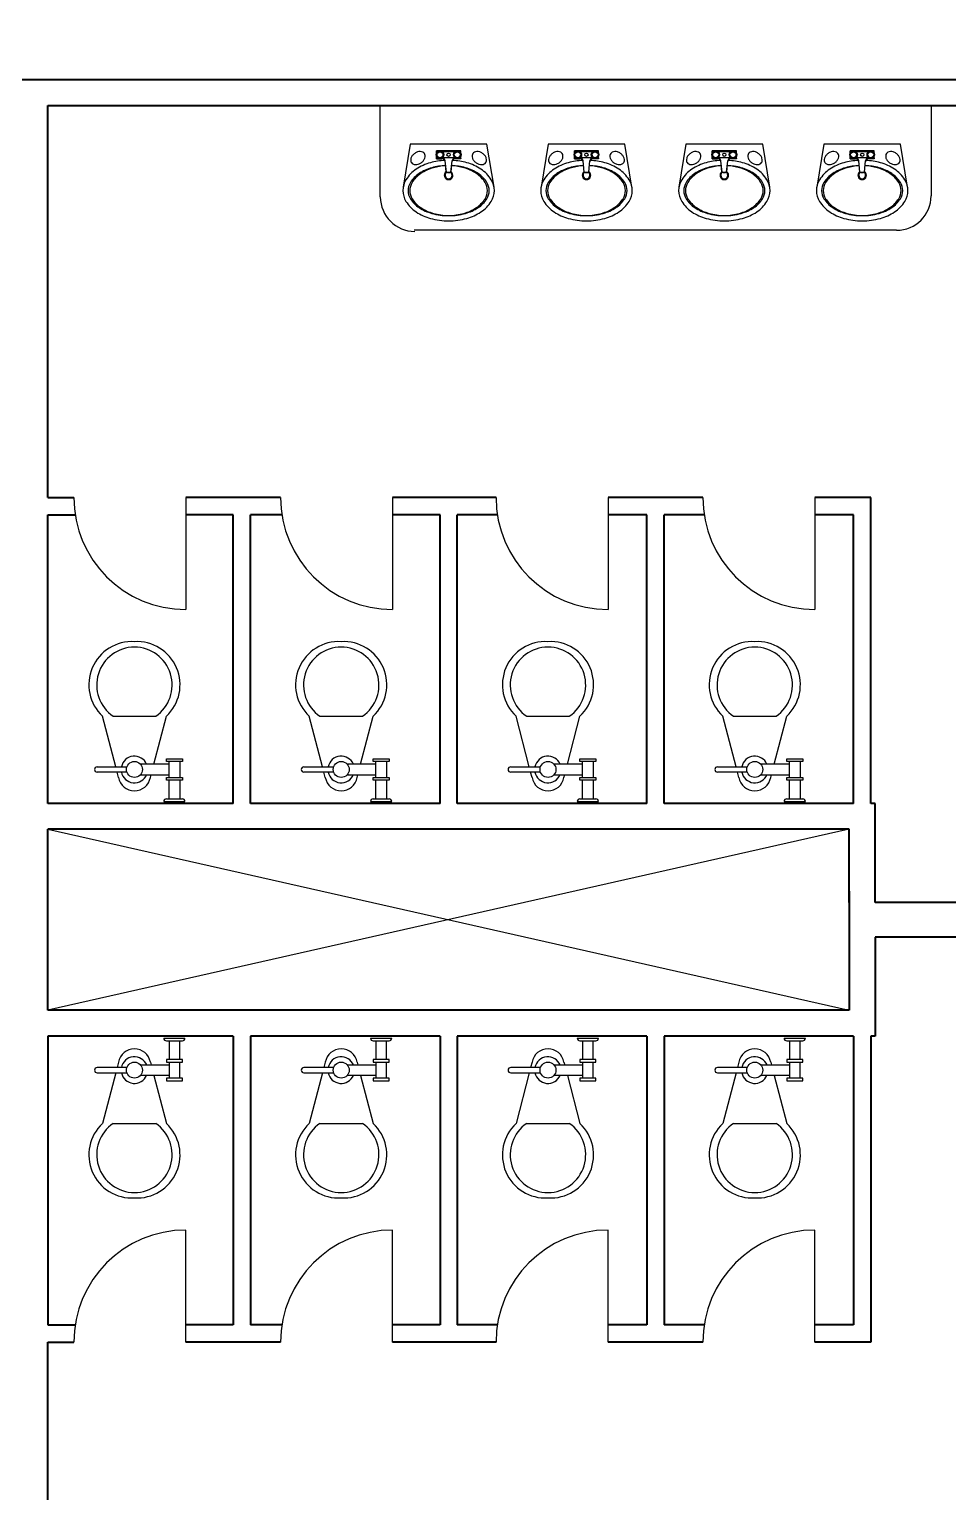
# Model space of a CAD drawing. Extents: x -3767 to 3861, y 250 to 646.
# Drawn here: x 36.57 to 41.9, y 359.68 to 368.17 of the extents above; entities that cross this region are included whole.
import ezdxf
from ezdxf import colors
from ezdxf.entities.mleader import LeaderData, LeaderLine
from ezdxf.math import Vec2, Vec3

# ---------------------------------------------------------------- set-up
doc = ezdxf.new("R2010")
doc.units = 0
doc.header["$LTSCALE"] = 0.15
for name, color, linetype, lineweight in [('0 criticalllllll', 4, 'Continuous', 13), ('anal', 252, 'Continuous', 20), ('DOOR', 252, 'Continuous', 20), ('FIXT', 252, 'Continuous', 9), ('wall', 252, 'Continuous', 30), ('WC', 252, 'Continuous', 9)]:
    doc.layers.add(name, color=color, linetype=linetype, lineweight=lineweight)
doc.layers.add('0 sockets', color=252, linetype='Continuous')

# ---------------------------------------------------------------- blocks, each defined once
blk = doc.blocks.new('ARCH')
at = {"layer": 'anal'}
for p, q in [((38.6036, 367.1938), (38.6036, 367.725)), ((41.8, 367.725), (41.8, 367.2)), ((41.6, 367), (38.8, 367)), ((41.325, 363.525), (36.675, 362.475)), ((36.675, 363.525), (41.325, 362.475)), ((36.675, 363.525), (41.325, 362.475)), ((41.325, 363.525), (36.675, 362.475))]:
    blk.add_line(p, q, dxfattribs=at)
for centre, start, end in [((38.8036, 367.1938), 180, 270), ((41.6, 367.2), 270, 0)]:
    blk.add_arc(centre, 0.2, start, end, dxfattribs=at)
at = {"layer": 'DOOR'}
for p, q in [((37.475, 365.45), (37.475, 364.8)), ((38.675, 365.45), (38.675, 364.8)), ((39.925, 365.45), (39.925, 364.8)), ((41.125, 365.45), (41.125, 364.8)), ((37.475, 360.55), (37.475, 361.2)), ((38.675, 360.55), (38.675, 361.2)), ((39.925, 360.55), (39.925, 361.2)), ((41.125, 360.55), (41.125, 361.2))]:
    blk.add_line(p, q, dxfattribs=at)
for centre, start, end in [((37.475, 365.45), 180, 270), ((38.675, 365.45), 180, 270), ((39.925, 365.45), 180, 270), ((41.125, 365.45), 180, 270), ((37.475, 360.55), 90, 180), ((38.675, 360.55), 90, 180), ((39.925, 360.55), 90, 180), ((41.125, 360.55), 90, 180)]:
    blk.add_arc(centre, 0.65, start, end, dxfattribs=at)
at = {"layer": 'FIXT'}
for p, q in [((38.7775, 367.5), (38.7361, 367.2499)), ((39.2225, 367.5), (38.7775, 367.5)), ((39.07, 367.4605), (38.93, 367.4605)), ((38.93, 367.4472), (38.93, 367.4605)), ((38.931, 367.456), (38.93, 367.4605)), ((39.069, 367.456), (39.07, 367.4605)), ((39.07, 367.4472), (39.07, 367.4605)), ((39.2639, 367.2499), (39.2225, 367.5)), ((39.5775, 367.5), (39.5361, 367.2499)), ((40.0225, 367.5), (39.5775, 367.5)), ((39.87, 367.4605), (39.73, 367.4605)), ((39.73, 367.4472), (39.73, 367.4605)), ((39.731, 367.456), (39.73, 367.4605)), ((39.869, 367.456), (39.87, 367.4605)), ((39.87, 367.4472), (39.87, 367.4605)), ((40.0639, 367.2499), (40.0225, 367.5)), ((40.3775, 367.5), (40.3361, 367.2499)), ((40.8225, 367.5), (40.3775, 367.5)), ((40.67, 367.4605), (40.53, 367.4605)), ((40.53, 367.4472), (40.53, 367.4605)), ((40.531, 367.456), (40.53, 367.4605)), ((40.669, 367.456), (40.67, 367.4605)), ((40.67, 367.4472), (40.67, 367.4605)), ((40.8639, 367.2499), (40.8225, 367.5)), ((41.1775, 367.5), (41.1361, 367.2499)), ((41.6225, 367.5), (41.1775, 367.5)), ((41.47, 367.4605), (41.33, 367.4605)), ((41.33, 367.4472), (41.33, 367.4605)), ((41.331, 367.456), (41.33, 367.4605)), ((41.469, 367.456), (41.47, 367.4605)), ((41.47, 367.4472), (41.47, 367.4605)), ((41.6639, 367.2499), (41.6225, 367.5)), ((38.93, 367.4155), (38.93, 367.4288)), ((38.931, 367.42), (38.93, 367.4155)), ((38.93, 367.4155), (38.9609, 367.4155)), ((38.931, 367.4491), (38.931, 367.456)), ((38.931, 367.456), (38.9374, 367.456)), ((38.931, 367.42), (38.931, 367.4269)), ((38.931, 367.42), (38.9374, 367.42)), ((39.0374, 367.456), (38.9626, 367.456)), ((39.0374, 367.42), (38.9626, 367.42)), ((38.9868, 367.3379), (38.98, 367.4021)), ((38.986, 367.3365), (38.9819, 367.384)), ((39.0132, 367.3379), (39.02, 367.4021)), ((39.014, 367.3365), (39.0181, 367.384)), ((39.07, 367.4155), (39.0391, 367.4155)), ((39.069, 367.456), (39.0626, 367.456)), ((39.069, 367.42), (39.0626, 367.42)), ((39.069, 367.4491), (39.069, 367.456)), ((39.069, 367.42), (39.069, 367.4269)), ((39.069, 367.42), (39.07, 367.4155)), ((39.07, 367.4155), (39.07, 367.4288)), ((39.73, 367.4155), (39.73, 367.4288)), ((39.731, 367.42), (39.73, 367.4155)), ((39.73, 367.4155), (39.7609, 367.4155)), ((39.731, 367.4491), (39.731, 367.456)), ((39.731, 367.456), (39.7374, 367.456)), ((39.731, 367.42), (39.731, 367.4269)), ((39.731, 367.42), (39.7374, 367.42)), ((39.8374, 367.456), (39.7626, 367.456)), ((39.8374, 367.42), (39.7626, 367.42)), ((39.7868, 367.3379), (39.78, 367.4021)), ((39.786, 367.3365), (39.7819, 367.384)), ((39.8133, 367.3379), (39.82, 367.4021)), ((39.814, 367.3365), (39.8181, 367.384)), ((39.87, 367.4155), (39.8391, 367.4155)), ((39.869, 367.456), (39.8626, 367.456)), ((39.869, 367.42), (39.8626, 367.42)), ((39.869, 367.4491), (39.869, 367.456)), ((39.869, 367.42), (39.869, 367.4269)), ((39.869, 367.42), (39.87, 367.4155)), ((39.87, 367.4155), (39.87, 367.4288)), ((40.53, 367.4155), (40.53, 367.4288)), ((40.531, 367.42), (40.53, 367.4155)), ((40.53, 367.4155), (40.5609, 367.4155)), ((40.531, 367.4491), (40.531, 367.456)), ((40.531, 367.456), (40.5374, 367.456)), ((40.531, 367.42), (40.531, 367.4269)), ((40.531, 367.42), (40.5374, 367.42)), ((40.6374, 367.456), (40.5626, 367.456)), ((40.6374, 367.42), (40.5626, 367.42)), ((40.5868, 367.3379), (40.58, 367.4021)), ((40.586, 367.3365), (40.5819, 367.384)), ((40.6133, 367.3379), (40.62, 367.4021)), ((40.614, 367.3365), (40.6181, 367.384)), ((40.67, 367.4155), (40.6391, 367.4155)), ((40.669, 367.456), (40.6626, 367.456)), ((40.669, 367.42), (40.6626, 367.42)), ((40.669, 367.4491), (40.669, 367.456)), ((40.669, 367.42), (40.669, 367.4269)), ((40.669, 367.42), (40.67, 367.4155)), ((40.67, 367.4155), (40.67, 367.4288)), ((41.33, 367.4155), (41.33, 367.4288)), ((41.331, 367.42), (41.33, 367.4155)), ((41.33, 367.4155), (41.3609, 367.4155)), ((41.331, 367.4491), (41.331, 367.456)), ((41.331, 367.456), (41.3374, 367.456)), ((41.331, 367.42), (41.331, 367.4269)), ((41.331, 367.42), (41.3374, 367.42)), ((41.4374, 367.456), (41.3626, 367.456)), ((41.4374, 367.42), (41.3626, 367.42)), ((41.3868, 367.3379), (41.38, 367.4021)), ((41.386, 367.3365), (41.3819, 367.384)), ((41.4133, 367.3379), (41.42, 367.4021)), ((41.414, 367.3365), (41.4181, 367.384)), ((41.47, 367.4155), (41.4391, 367.4155)), ((41.469, 367.456), (41.4626, 367.456)), ((41.469, 367.42), (41.4626, 367.42)), ((41.469, 367.4491), (41.469, 367.456)), ((41.469, 367.42), (41.469, 367.4269)), ((41.469, 367.42), (41.47, 367.4155)), ((41.47, 367.4155), (41.47, 367.4288)), ((38.9868, 367.3379), (38.986, 367.3365)), ((39.0132, 367.3379), (39.014, 367.3365)), ((39.7868, 367.3379), (39.786, 367.3365)), ((39.8133, 367.3379), (39.814, 367.3365)), ((40.5868, 367.3379), (40.586, 367.3365)), ((40.6133, 367.3379), (40.614, 367.3365)), ((41.3868, 367.3379), (41.386, 367.3365)), ((41.4133, 367.3379), (41.414, 367.3365))]:
    blk.add_line(p, q, dxfattribs=at)
for centre, radius in [((38.95, 367.438), 0.022), ((39.05, 367.438), 0.022), ((39.75, 367.438), 0.022), ((39.85, 367.438), 0.022), ((40.55, 367.438), 0.022), ((40.65, 367.438), 0.022), ((41.35, 367.438), 0.022), ((41.45, 367.438), 0.022), ((38.95, 367.438), 0.0173), ((39, 367.438), 0.0095), ((39.05, 367.438), 0.0173), ((39.75, 367.438), 0.0173), ((39.8, 367.438), 0.0095), ((39.85, 367.438), 0.0173), ((40.55, 367.438), 0.0173), ((40.6, 367.438), 0.0095), ((40.65, 367.438), 0.0173), ((41.35, 367.438), 0.0173), ((41.4, 367.438), 0.0095), ((41.45, 367.438), 0.0173)]:
    blk.add_circle(centre, radius, dxfattribs=at)
for centre, radius, start, end in [((38.8158, 367.4076), 0.036, 161.68972, 185.92952), ((38.8035, 367.4064), 0.0237, 185.92952, 215), ((38.8269, 367.4039), 0.0477, 142.15178, 161.68972), ((38.8035, 367.4064), 0.0237, 215, 244.07048), ((38.8392, 367.3944), 0.0632, 125, 142.15178), ((38.8089, 367.4174), 0.036, 244.07048, 268.31028), ((38.8392, 367.3944), 0.0632, 107.84822, 125), ((38.8092, 367.4292), 0.0477, 268.31028, 287.84822), ((38.9697, 367.1164), 0.2855, 105.31243, 123.46538), ((38.8344, 367.4092), 0.0477, 88.31028, 107.84822), ((38.8045, 367.4439), 0.0632, 287.84822, 305), ((38.8347, 367.4209), 0.036, 64.07048, 88.31028), ((38.8045, 367.4439), 0.0632, 305, 322.15178), ((38.8401, 367.432), 0.0237, 35, 64.07048), ((38.8168, 367.4344), 0.0477, 322.15178, 341.68972), ((38.8401, 367.432), 0.0237, 5.92952, 35), ((38.8279, 367.4307), 0.036, 341.68972, 5.92952), ((39, 367.0057), 0.4003, 93.1171, 105.31243), ((39, 367.0057), 0.3703, 92.68673, 105.31243), ((39.01, 367.0057), 0.3703, 94.22904, 105.31243), ((38.9213, 367.438), 0.0115, 315.8561, 44.1439), ((38.95, 367.4667), 0.0115, 225.8561, 314.1439), ((38.95, 367.4093), 0.0115, 45.8561, 134.1439), ((38.9609, 367.3955), 0.02, 15.06132, 90), ((38.9601, 367.4), 0.02, 5.97774, 83.34733), ((38.9787, 367.438), 0.0115, 135.8561, 224.1439), ((38.99, 367.0057), 0.3703, 74.68757, 85.77096), ((39, 367.0057), 0.3703, 74.68757, 87.31327), ((39.0391, 367.3955), 0.02, 90, 164.93868), ((39.0399, 367.4), 0.02, 96.65267, 174.02226), ((39, 367.0057), 0.4003, 74.68757, 86.8829), ((39.0213, 367.438), 0.0115, 315.8561, 44.1439), ((39.05, 367.4667), 0.0115, 225.8561, 314.1439), ((39.05, 367.4093), 0.0115, 45.8561, 134.1439), ((39.0787, 367.438), 0.0115, 135.8561, 224.1439), ((39.0303, 367.1164), 0.2855, 56.53462, 74.68757), ((39.1721, 367.4307), 0.036, 174.07048, 198.31028), ((39.1599, 367.432), 0.0237, 145, 174.07048), ((39.1832, 367.4344), 0.0477, 198.31028, 217.84822), ((39.1599, 367.432), 0.0237, 115.92952, 145), ((39.1955, 367.4439), 0.0632, 217.84822, 235), ((39.1653, 367.4209), 0.036, 91.68972, 115.92952), ((39.1955, 367.4439), 0.0632, 235, 252.15178), ((39.1656, 367.4092), 0.0477, 72.15178, 91.68972), ((39.1908, 367.4292), 0.0477, 252.15178, 271.68972), ((39.1608, 367.3944), 0.0632, 55, 72.15178), ((39.1911, 367.4174), 0.036, 271.68972, 295.92952), ((39.1608, 367.3944), 0.0632, 37.84822, 55), ((39.1965, 367.4064), 0.0237, 295.92952, 325), ((39.1731, 367.4039), 0.0477, 18.31028, 37.84822), ((39.1965, 367.4064), 0.0237, 325, 354.07048), ((39.1842, 367.4076), 0.036, 354.07048, 18.31028), ((39.6158, 367.4076), 0.036, 161.68972, 185.92952), ((39.6035, 367.4064), 0.0237, 185.92952, 215), ((39.6269, 367.4039), 0.0477, 142.15178, 161.68972), ((39.6035, 367.4064), 0.0237, 215, 244.07048), ((39.6392, 367.3944), 0.0632, 125, 142.15178), ((39.6089, 367.4174), 0.036, 244.07048, 268.31028), ((39.6392, 367.3944), 0.0632, 107.84822, 125), ((39.6092, 367.4292), 0.0477, 268.31028, 287.84822), ((39.7697, 367.1164), 0.2855, 105.31243, 123.46538), ((39.6344, 367.4092), 0.0477, 88.31028, 107.84822), ((39.6045, 367.4439), 0.0632, 287.84822, 305), ((39.6347, 367.4209), 0.036, 64.07048, 88.31028), ((39.6045, 367.4439), 0.0632, 305, 322.15178), ((39.6401, 367.432), 0.0237, 35, 64.07048), ((39.6168, 367.4344), 0.0477, 322.15178, 341.68972), ((39.6401, 367.432), 0.0237, 5.92952, 35), ((39.6279, 367.4307), 0.036, 341.68972, 5.92952), ((39.8, 367.0057), 0.4003, 93.1171, 105.31243), ((39.8, 367.0057), 0.3703, 92.68673, 105.31243), ((39.81, 367.0057), 0.3703, 94.22904, 105.31243), ((39.7213, 367.438), 0.0115, 315.8561, 44.1439), ((39.75, 367.4667), 0.0115, 225.8561, 314.1439), ((39.75, 367.4093), 0.0115, 45.8561, 134.1439), ((39.7609, 367.3955), 0.02, 15.06132, 90), ((39.7601, 367.4), 0.02, 5.97774, 83.34733), ((39.7787, 367.438), 0.0115, 135.8561, 224.1439), ((39.79, 367.0057), 0.3703, 74.68757, 85.77096), ((39.8, 367.0057), 0.3703, 74.68757, 87.31327), ((39.8391, 367.3955), 0.02, 90, 164.93868), ((39.8399, 367.4), 0.02, 96.65267, 174.02226), ((39.8, 367.0057), 0.4003, 74.68757, 86.8829), ((39.8213, 367.438), 0.0115, 315.8561, 44.1439), ((39.85, 367.4667), 0.0115, 225.8561, 314.1439), ((39.85, 367.4093), 0.0115, 45.8561, 134.1439), ((39.8787, 367.438), 0.0115, 135.8561, 224.1439), ((39.8303, 367.1164), 0.2855, 56.53462, 74.68757), ((39.9721, 367.4307), 0.036, 174.07048, 198.31028), ((39.9599, 367.432), 0.0237, 145, 174.07048), ((39.9832, 367.4344), 0.0477, 198.31028, 217.84822), ((39.9599, 367.432), 0.0237, 115.92952, 145), ((39.9955, 367.4439), 0.0632, 217.84822, 235), ((39.9653, 367.4209), 0.036, 91.68972, 115.92952), ((39.9955, 367.4439), 0.0632, 235, 252.15178), ((39.9656, 367.4092), 0.0477, 72.15178, 91.68972), ((39.9908, 367.4292), 0.0477, 252.15178, 271.68972), ((39.9608, 367.3944), 0.0632, 55, 72.15178), ((39.9911, 367.4174), 0.036, 271.68972, 295.92952), ((39.9608, 367.3944), 0.0632, 37.84822, 55), ((39.9965, 367.4064), 0.0237, 295.92952, 325), ((39.9731, 367.4039), 0.0477, 18.31028, 37.84822), ((39.9965, 367.4064), 0.0237, 325, 354.07048), ((39.9842, 367.4076), 0.036, 354.07048, 18.31028), ((40.4158, 367.4076), 0.036, 161.68972, 185.92952), ((40.4035, 367.4064), 0.0237, 185.92952, 215), ((40.4269, 367.4039), 0.0477, 142.15178, 161.68972), ((40.4035, 367.4064), 0.0237, 215, 244.07048), ((40.4392, 367.3944), 0.0632, 125, 142.15178), ((40.4089, 367.4174), 0.036, 244.07048, 268.31028), ((40.4392, 367.3944), 0.0632, 107.84822, 125), ((40.4092, 367.4292), 0.0477, 268.31028, 287.84822), ((40.5697, 367.1164), 0.2855, 105.31243, 123.46538), ((40.4344, 367.4092), 0.0477, 88.31028, 107.84822), ((40.4045, 367.4439), 0.0632, 287.84822, 305), ((40.4347, 367.4209), 0.036, 64.07048, 88.31028), ((40.4045, 367.4439), 0.0632, 305, 322.15178), ((40.4401, 367.432), 0.0237, 35, 64.07048), ((40.4168, 367.4344), 0.0477, 322.15178, 341.68972), ((40.4401, 367.432), 0.0237, 5.92952, 35), ((40.4279, 367.4307), 0.036, 341.68972, 5.92952), ((40.6, 367.0057), 0.4003, 93.1171, 105.31243), ((40.6, 367.0057), 0.3703, 92.68673, 105.31243), ((40.61, 367.0057), 0.3703, 94.22904, 105.31243), ((40.5213, 367.438), 0.0115, 315.8561, 44.1439), ((40.55, 367.4667), 0.0115, 225.8561, 314.1439), ((40.55, 367.4093), 0.0115, 45.8561, 134.1439), ((40.5609, 367.3955), 0.02, 15.06132, 90), ((40.5601, 367.4), 0.02, 5.97774, 83.34733), ((40.5787, 367.438), 0.0115, 135.8561, 224.1439), ((40.59, 367.0057), 0.3703, 74.68757, 85.77096), ((40.6, 367.0057), 0.3703, 74.68757, 87.31327), ((40.6391, 367.3955), 0.02, 90, 164.93868), ((40.6399, 367.4), 0.02, 96.65267, 174.02226), ((40.6, 367.0057), 0.4003, 74.68757, 86.8829), ((40.6213, 367.438), 0.0115, 315.8561, 44.1439), ((40.65, 367.4667), 0.0115, 225.8561, 314.1439), ((40.65, 367.4093), 0.0115, 45.8561, 134.1439), ((40.6787, 367.438), 0.0115, 135.8561, 224.1439), ((40.6303, 367.1164), 0.2855, 56.53462, 74.68757), ((40.7721, 367.4307), 0.036, 174.07048, 198.31028), ((40.7599, 367.432), 0.0237, 145, 174.07048), ((40.7832, 367.4344), 0.0477, 198.31028, 217.84822), ((40.7599, 367.432), 0.0237, 115.92952, 145), ((40.7955, 367.4439), 0.0632, 217.84822, 235), ((40.7653, 367.4209), 0.036, 91.68972, 115.92952), ((40.7955, 367.4439), 0.0632, 235, 252.15178), ((40.7656, 367.4092), 0.0477, 72.15178, 91.68972), ((40.7908, 367.4292), 0.0477, 252.15178, 271.68972), ((40.7608, 367.3944), 0.0632, 55, 72.15178), ((40.7911, 367.4174), 0.036, 271.68972, 295.92952), ((40.7608, 367.3944), 0.0632, 37.84822, 55), ((40.7965, 367.4064), 0.0237, 295.92952, 325), ((40.7731, 367.4039), 0.0477, 18.31028, 37.84822), ((40.7965, 367.4064), 0.0237, 325, 354.07048), ((40.7842, 367.4076), 0.036, 354.07048, 18.31028), ((41.2158, 367.4076), 0.036, 161.68972, 185.92952), ((41.2035, 367.4064), 0.0237, 185.92952, 215), ((41.2269, 367.4039), 0.0477, 142.15178, 161.68972), ((41.2035, 367.4064), 0.0237, 215, 244.07048), ((41.2392, 367.3944), 0.0632, 125, 142.15178), ((41.2089, 367.4174), 0.036, 244.07048, 268.31028), ((41.2392, 367.3944), 0.0632, 107.84822, 125), ((41.2092, 367.4292), 0.0477, 268.31028, 287.84822), ((41.3697, 367.1164), 0.2855, 105.31243, 123.46538), ((41.2344, 367.4092), 0.0477, 88.31028, 107.84822), ((41.2045, 367.4439), 0.0632, 287.84822, 305), ((41.2347, 367.4209), 0.036, 64.07048, 88.31028), ((41.2045, 367.4439), 0.0632, 305, 322.15178), ((41.2401, 367.432), 0.0237, 35, 64.07048), ((41.2168, 367.4344), 0.0477, 322.15178, 341.68972), ((41.2401, 367.432), 0.0237, 5.92952, 35), ((41.2279, 367.4307), 0.036, 341.68972, 5.92952), ((41.4, 367.0057), 0.4003, 93.1171, 105.31243), ((41.4, 367.0057), 0.3703, 92.68673, 105.31243), ((41.41, 367.0057), 0.3703, 94.22904, 105.31243), ((41.3213, 367.438), 0.0115, 315.8561, 44.1439), ((41.35, 367.4667), 0.0115, 225.8561, 314.1439), ((41.35, 367.4093), 0.0115, 45.8561, 134.1439), ((41.3609, 367.3955), 0.02, 15.06132, 90), ((41.3601, 367.4), 0.02, 5.97774, 83.34733), ((41.3787, 367.438), 0.0115, 135.8561, 224.1439), ((41.39, 367.0057), 0.3703, 74.68757, 85.77096), ((41.4, 367.0057), 0.3703, 74.68757, 87.31327), ((41.4391, 367.3955), 0.02, 90, 164.93868), ((41.4399, 367.4), 0.02, 96.65267, 174.02226), ((41.4, 367.0057), 0.4003, 74.68757, 86.8829), ((41.4213, 367.438), 0.0115, 315.8561, 44.1439), ((41.45, 367.4667), 0.0115, 225.8561, 314.1439), ((41.45, 367.4093), 0.0115, 45.8561, 134.1439), ((41.4787, 367.438), 0.0115, 135.8561, 224.1439), ((41.4303, 367.1164), 0.2855, 56.53462, 74.68757), ((41.5721, 367.4307), 0.036, 174.07048, 198.31028), ((41.5599, 367.432), 0.0237, 145, 174.07048), ((41.5832, 367.4344), 0.0477, 198.31028, 217.84822), ((41.5599, 367.432), 0.0237, 115.92952, 145), ((41.5955, 367.4439), 0.0632, 217.84822, 235), ((41.5653, 367.4209), 0.036, 91.68972, 115.92952), ((41.5955, 367.4439), 0.0632, 235, 252.15178), ((41.5656, 367.4092), 0.0477, 72.15178, 91.68972), ((41.5908, 367.4292), 0.0477, 252.15178, 271.68972), ((41.5608, 367.3944), 0.0632, 55, 72.15178), ((41.5911, 367.4174), 0.036, 271.68972, 295.92952), ((41.5608, 367.3944), 0.0632, 37.84822, 55), ((41.5965, 367.4064), 0.0237, 295.92952, 325), ((41.5731, 367.4039), 0.0477, 18.31028, 37.84822), ((41.5965, 367.4064), 0.0237, 325, 354.07048), ((41.5842, 367.4076), 0.036, 354.07048, 18.31028), ((38.8531, 367.2305), 0.1186, 147.92748, 180), ((38.9234, 367.1864), 0.2016, 123.46538, 147.92748), ((38.9234, 367.1864), 0.1716, 123.46538, 147.92748), ((38.9334, 367.1864), 0.1716, 123.46538, 147.92748), ((38.9697, 367.1164), 0.2555, 105.31243, 123.46538), ((38.9797, 367.1164), 0.2555, 105.31243, 123.46538), ((39, 367.319), 0.025, 121.88267, 58.11733), ((39, 367.319), 0.02, 121.49929, 180), ((39, 367.319), 0.02, 180, 0), ((39, 367.4345), 0.099, 261.872, 278.128), ((39, 367.4348), 0.0978, 262.2121, 277.7879), ((39, 367.319), 0.02, 0, 58.50071), ((39.0203, 367.1164), 0.2555, 56.53462, 74.68757), ((39.0303, 367.1164), 0.2555, 56.53462, 74.68757), ((39.0666, 367.1864), 0.1716, 32.07252, 56.53462), ((39.0766, 367.1864), 0.1716, 32.07252, 56.53462), ((39.0766, 367.1864), 0.2016, 32.07252, 56.53462), ((39.1469, 367.2305), 0.1186, 0, 32.07252), ((39.6531, 367.2305), 0.1186, 147.92748, 180), ((39.7234, 367.1864), 0.2016, 123.46538, 147.92748), ((39.7234, 367.1864), 0.1716, 123.46538, 147.92748), ((39.7334, 367.1864), 0.1716, 123.46538, 147.92748), ((39.7697, 367.1164), 0.2555, 105.31243, 123.46538), ((39.7797, 367.1164), 0.2555, 105.31243, 123.46538), ((39.8, 367.319), 0.025, 121.88267, 58.11733), ((39.8, 367.319), 0.02, 121.49929, 180), ((39.8, 367.319), 0.02, 180, 0), ((39.8, 367.4345), 0.099, 261.872, 278.128), ((39.8, 367.4348), 0.0978, 262.2121, 277.7879), ((39.8, 367.319), 0.02, 0, 58.50071), ((39.8203, 367.1164), 0.2555, 56.53462, 74.68757), ((39.8303, 367.1164), 0.2555, 56.53462, 74.68757), ((39.8666, 367.1864), 0.1716, 32.07252, 56.53462), ((39.8766, 367.1864), 0.1716, 32.07252, 56.53462), ((39.8766, 367.1864), 0.2016, 32.07252, 56.53462), ((39.9469, 367.2305), 0.1186, 0, 32.07252), ((40.4531, 367.2305), 0.1186, 147.92748, 180), ((40.5234, 367.1864), 0.2016, 123.46538, 147.92748), ((40.5234, 367.1864), 0.1716, 123.46538, 147.92748), ((40.5334, 367.1864), 0.1716, 123.46538, 147.92748), ((40.5697, 367.1164), 0.2555, 105.31243, 123.46538), ((40.5797, 367.1164), 0.2555, 105.31243, 123.46538), ((40.6, 367.319), 0.025, 121.88267, 58.11733), ((40.6, 367.319), 0.02, 121.49929, 180), ((40.6, 367.319), 0.02, 180, 0), ((40.6, 367.4345), 0.099, 261.872, 278.128), ((40.6, 367.4348), 0.0978, 262.2121, 277.7879), ((40.6, 367.319), 0.02, 0, 58.50071), ((40.6203, 367.1164), 0.2555, 56.53462, 74.68757), ((40.6303, 367.1164), 0.2555, 56.53462, 74.68757), ((40.6666, 367.1864), 0.1716, 32.07252, 56.53462), ((40.6766, 367.1864), 0.1716, 32.07252, 56.53462), ((40.6766, 367.1864), 0.2016, 32.07252, 56.53462), ((40.7469, 367.2305), 0.1186, 0, 32.07252), ((41.2531, 367.2305), 0.1186, 147.92748, 180), ((41.3234, 367.1864), 0.2016, 123.46538, 147.92748), ((41.3234, 367.1864), 0.1716, 123.46538, 147.92748), ((41.3334, 367.1864), 0.1716, 123.46538, 147.92748), ((41.3697, 367.1164), 0.2555, 105.31243, 123.46538), ((41.3797, 367.1164), 0.2555, 105.31243, 123.46538), ((41.4, 367.319), 0.025, 121.88267, 58.11733), ((41.4, 367.319), 0.02, 121.49929, 180), ((41.4, 367.319), 0.02, 180, 0), ((41.4, 367.4345), 0.099, 261.872, 278.128), ((41.4, 367.4348), 0.0978, 262.2121, 277.7879), ((41.4, 367.319), 0.02, 0, 58.50071), ((41.4203, 367.1164), 0.2555, 56.53462, 74.68757), ((41.4303, 367.1164), 0.2555, 56.53462, 74.68757), ((41.4666, 367.1864), 0.1716, 32.07252, 56.53462), ((41.4766, 367.1864), 0.1716, 32.07252, 56.53462), ((41.4766, 367.1864), 0.2016, 32.07252, 56.53462), ((41.5469, 367.2305), 0.1186, 0, 32.07252), ((38.8531, 367.2305), 0.1186, 180, 212.07252), ((38.8531, 367.2305), 0.0886, 147.92748, 180), ((38.8531, 367.2305), 0.0886, 180, 212.07252), ((38.8631, 367.2305), 0.0886, 147.92748, 180), ((38.8631, 367.2305), 0.0886, 180, 212.07252), ((39.1369, 367.2305), 0.0886, 0, 32.07252), ((39.1369, 367.2305), 0.0886, 327.92748, 0), ((39.1469, 367.2305), 0.0886, 0, 32.07252), ((39.1469, 367.2305), 0.0886, 327.92748, 0), ((39.1469, 367.2305), 0.1186, 327.92748, 0), ((39.6531, 367.2305), 0.1186, 180, 212.07252), ((39.6531, 367.2305), 0.0886, 147.92748, 180), ((39.6531, 367.2305), 0.0886, 180, 212.07252), ((39.6631, 367.2305), 0.0886, 147.92748, 180), ((39.6631, 367.2305), 0.0886, 180, 212.07252), ((39.9369, 367.2305), 0.0886, 0, 32.07252), ((39.9369, 367.2305), 0.0886, 327.92748, 0), ((39.9469, 367.2305), 0.0886, 0, 32.07252), ((39.9469, 367.2305), 0.0886, 327.92748, 0), ((39.9469, 367.2305), 0.1186, 327.92748, 0), ((40.4531, 367.2305), 0.1186, 180, 212.07252), ((40.4531, 367.2305), 0.0886, 147.92748, 180), ((40.4531, 367.2305), 0.0886, 180, 212.07252), ((40.4631, 367.2305), 0.0886, 147.92748, 180), ((40.4631, 367.2305), 0.0886, 180, 212.07252), ((40.7369, 367.2305), 0.0886, 0, 32.07252), ((40.7369, 367.2305), 0.0886, 327.92748, 0), ((40.7469, 367.2305), 0.0886, 0, 32.07252), ((40.7469, 367.2305), 0.0886, 327.92748, 0), ((40.7469, 367.2305), 0.1186, 327.92748, 0), ((41.2531, 367.2305), 0.1186, 180, 212.07252), ((41.2531, 367.2305), 0.0886, 147.92748, 180), ((41.2531, 367.2305), 0.0886, 180, 212.07252), ((41.2631, 367.2305), 0.0886, 147.92748, 180), ((41.2631, 367.2305), 0.0886, 180, 212.07252), ((41.5369, 367.2305), 0.0886, 0, 32.07252), ((41.5369, 367.2305), 0.0886, 327.92748, 0), ((41.5469, 367.2305), 0.0886, 0, 32.07252), ((41.5469, 367.2305), 0.0886, 327.92748, 0), ((41.5469, 367.2305), 0.1186, 327.92748, 0), ((38.9234, 367.2746), 0.2016, 212.07252, 236.53462), ((38.9234, 367.2746), 0.1716, 212.07252, 236.53462), ((38.9334, 367.2746), 0.1716, 212.07252, 236.53462), ((38.9697, 367.3446), 0.2555, 236.53462, 254.68757), ((38.9797, 367.3446), 0.2555, 236.53462, 254.68757), ((39.0203, 367.3446), 0.2555, 285.31243, 303.46538), ((39.0303, 367.3446), 0.2555, 285.31243, 303.46538), ((39.0666, 367.2746), 0.1716, 303.46538, 327.92748), ((39.0766, 367.2746), 0.1716, 303.46538, 327.92748), ((39.0766, 367.2746), 0.2016, 303.46538, 327.92748), ((39.7234, 367.2746), 0.2016, 212.07252, 236.53462), ((39.7234, 367.2746), 0.1716, 212.07252, 236.53462), ((39.7334, 367.2746), 0.1716, 212.07252, 236.53462), ((39.7697, 367.3446), 0.2555, 236.53462, 254.68757), ((39.7797, 367.3446), 0.2555, 236.53462, 254.68757), ((39.8203, 367.3446), 0.2555, 285.31243, 303.46538), ((39.8303, 367.3446), 0.2555, 285.31243, 303.46538), ((39.8666, 367.2746), 0.1716, 303.46538, 327.92748), ((39.8766, 367.2746), 0.1716, 303.46538, 327.92748), ((39.8766, 367.2746), 0.2016, 303.46538, 327.92748), ((40.5234, 367.2746), 0.2016, 212.07252, 236.53462), ((40.5234, 367.2746), 0.1716, 212.07252, 236.53462), ((40.5334, 367.2746), 0.1716, 212.07252, 236.53462), ((40.5697, 367.3446), 0.2555, 236.53462, 254.68757), ((40.5797, 367.3446), 0.2555, 236.53462, 254.68757), ((40.6203, 367.3446), 0.2555, 285.31243, 303.46538), ((40.6303, 367.3446), 0.2555, 285.31243, 303.46538), ((40.6666, 367.2746), 0.1716, 303.46538, 327.92748), ((40.6766, 367.2746), 0.1716, 303.46538, 327.92748), ((40.6766, 367.2746), 0.2016, 303.46538, 327.92748), ((41.3234, 367.2746), 0.2016, 212.07252, 236.53462), ((41.3234, 367.2746), 0.1716, 212.07252, 236.53462), ((41.3334, 367.2746), 0.1716, 212.07252, 236.53462), ((41.3697, 367.3446), 0.2555, 236.53462, 254.68757), ((41.3797, 367.3446), 0.2555, 236.53462, 254.68757), ((41.4203, 367.3446), 0.2555, 285.31243, 303.46538), ((41.4303, 367.3446), 0.2555, 285.31243, 303.46538), ((41.4666, 367.2746), 0.1716, 303.46538, 327.92748), ((41.4766, 367.2746), 0.1716, 303.46538, 327.92748), ((41.4766, 367.2746), 0.2016, 303.46538, 327.92748), ((38.9697, 367.3446), 0.2855, 236.53462, 254.68757), ((39, 367.4553), 0.4003, 254.68757, 270), ((39, 367.4553), 0.3703, 254.68757, 270), ((39.01, 367.4553), 0.3703, 254.68757, 268.45237), ((39, 367.4553), 0.3703, 270, 285.31243), ((38.99, 367.4553), 0.3703, 271.54763, 285.31243), ((39, 367.4553), 0.4003, 270, 285.31243), ((39.0303, 367.3446), 0.2855, 285.31243, 303.46538), ((39.7697, 367.3446), 0.2855, 236.53462, 254.68757), ((39.8, 367.4553), 0.4003, 254.68757, 270), ((39.8, 367.4553), 0.3703, 254.68757, 270), ((39.81, 367.4553), 0.3703, 254.68757, 268.45237), ((39.8, 367.4553), 0.3703, 270, 285.31243), ((39.79, 367.4553), 0.3703, 271.54763, 285.31243), ((39.8, 367.4553), 0.4003, 270, 285.31243), ((39.8303, 367.3446), 0.2855, 285.31243, 303.46538), ((40.5697, 367.3446), 0.2855, 236.53462, 254.68757), ((40.6, 367.4553), 0.4003, 254.68757, 270), ((40.6, 367.4553), 0.3703, 254.68757, 270), ((40.61, 367.4553), 0.3703, 254.68757, 268.45237), ((40.6, 367.4553), 0.3703, 270, 285.31243), ((40.59, 367.4553), 0.3703, 271.54763, 285.31243), ((40.6, 367.4553), 0.4003, 270, 285.31243), ((40.6303, 367.3446), 0.2855, 285.31243, 303.46538), ((41.3697, 367.3446), 0.2855, 236.53462, 254.68757), ((41.4, 367.4553), 0.4003, 254.68757, 270), ((41.4, 367.4553), 0.3703, 254.68757, 270), ((41.41, 367.4553), 0.3703, 254.68757, 268.45237), ((41.4, 367.4553), 0.3703, 270, 285.31243), ((41.39, 367.4553), 0.3703, 271.54763, 285.31243), ((41.4, 367.4553), 0.4003, 270, 285.31243), ((41.4303, 367.3446), 0.2855, 285.31243, 303.46538)]:
    blk.add_arc(centre, radius, start, end, dxfattribs=at)
at = {"layer": 'wall'}
for p, q in [((36.525, 367.875), (43.875, 367.875)), ((36.675, 365.45), (36.675, 367.725)), ((36.675, 367.725), (43.725, 367.725)), ((36.675, 365.45), (36.825, 365.45)), ((38.025, 365.45), (37.475, 365.45)), ((39.275, 365.45), (38.675, 365.45)), ((40.475, 365.45), (39.925, 365.45)), ((41.45, 365.45), (41.125, 365.45)), ((41.45, 363.675), (41.45, 365.45)), ((36.675, 365.35), (36.8327, 365.35)), ((36.675, 363.675), (36.675, 365.35)), ((37.75, 365.35), (37.475, 365.35)), ((37.75, 363.675), (37.75, 365.35)), ((37.85, 363.675), (37.85, 365.35)), ((38.0327, 365.35), (37.85, 365.35)), ((38.95, 365.35), (38.675, 365.35)), ((38.95, 363.675), (38.95, 365.35)), ((39.05, 363.675), (39.05, 365.35)), ((39.2827, 365.35), (39.05, 365.35)), ((40.15, 365.35), (39.925, 365.35)), ((40.15, 363.675), (40.15, 365.35)), ((40.25, 363.675), (40.25, 365.35)), ((40.4827, 365.35), (40.25, 365.35)), ((41.35, 365.35), (41.125, 365.35)), ((41.35, 363.675), (41.35, 365.35)), ((37.75, 363.675), (36.675, 363.675)), ((38.95, 363.675), (37.85, 363.675)), ((40.15, 363.675), (39.05, 363.675)), ((41.35, 363.675), (40.25, 363.675)), ((41.475, 363.675), (41.45, 363.675)), ((41.475, 363.1), (41.475, 363.675)), ((41.325, 363.525), (36.675, 363.525)), ((36.675, 362.475), (36.675, 363.525)), ((41.325, 363.1), (41.325, 363.525)), ((41.325, 363.1665), (41.325, 362.475)), ((43.725, 363.1), (41.475, 363.1)), ((43.725, 362.9), (41.475, 362.9)), ((41.475, 362.9), (41.475, 362.325)), ((41.325, 362.475), (36.675, 362.475)), ((37.75, 362.325), (36.675, 362.325)), ((36.675, 362.325), (36.675, 360.65)), ((37.75, 362.325), (37.75, 360.65)), ((38.95, 362.325), (37.85, 362.325)), ((37.85, 362.325), (37.85, 360.65)), ((38.95, 362.325), (38.95, 360.65)), ((40.15, 362.325), (39.05, 362.325)), ((39.05, 362.325), (39.05, 360.65)), ((40.15, 362.325), (40.15, 360.65)), ((41.35, 362.325), (40.25, 362.325)), ((40.25, 362.325), (40.25, 360.65)), ((41.35, 362.325), (41.35, 360.65)), ((41.45, 362.325), (41.45, 360.55)), ((41.475, 362.325), (41.45, 362.325)), ((36.675, 360.65), (36.8327, 360.65)), ((37.75, 360.65), (37.475, 360.65)), ((38.0327, 360.65), (37.85, 360.65)), ((38.95, 360.65), (38.675, 360.65)), ((39.2827, 360.65), (39.05, 360.65)), ((40.15, 360.65), (39.925, 360.65)), ((40.4827, 360.65), (40.25, 360.65)), ((41.35, 360.65), (41.125, 360.65)), ((36.675, 360.55), (36.825, 360.55)), ((36.675, 358.275), (36.675, 360.55)), ((38.025, 360.55), (37.475, 360.55)), ((39.275, 360.55), (38.675, 360.55)), ((40.475, 360.55), (39.925, 360.55)), ((41.45, 360.55), (41.125, 360.55))]:
    blk.add_line(p, q, dxfattribs=at)
at = {"layer": 'WC'}
for p, q in [((37.0678, 363.8878), (36.9913, 364.181)), ((37.0531, 364.181), (37.3002, 364.181)), ((37.2894, 363.9028), (37.362, 364.181)), ((38.2678, 363.8878), (38.1913, 364.181)), ((38.2531, 364.181), (38.5002, 364.181)), ((38.4894, 363.9028), (38.562, 364.181)), ((39.4678, 363.8878), (39.3913, 364.181)), ((39.4531, 364.181), (39.7002, 364.181)), ((39.6894, 363.9028), (39.762, 364.181)), ((40.6678, 363.8878), (40.5913, 364.181)), ((40.6531, 364.181), (40.9002, 364.181)), ((40.8894, 363.9028), (40.962, 364.181)), ((37.3774, 363.903), (37.2112, 363.903)), ((37.362, 363.9339), (37.4547, 363.9339)), ((37.362, 363.9185), (37.362, 363.9339)), ((37.4547, 363.9185), (37.362, 363.9185)), ((37.3774, 363.8258), (37.3774, 363.9185)), ((37.4392, 363.9185), (37.4392, 363.8258)), ((37.4547, 363.9339), (37.4547, 363.9185)), ((38.5774, 363.903), (38.4112, 363.903)), ((38.562, 363.9339), (38.6547, 363.9339)), ((38.562, 363.9185), (38.562, 363.9339)), ((38.6547, 363.9185), (38.562, 363.9185)), ((38.5774, 363.8258), (38.5774, 363.9185)), ((38.6392, 363.9185), (38.6392, 363.8258)), ((38.6547, 363.9339), (38.6547, 363.9185)), ((39.7774, 363.903), (39.6112, 363.903)), ((39.762, 363.9339), (39.8547, 363.9339)), ((39.762, 363.9185), (39.762, 363.9339)), ((39.8547, 363.9185), (39.762, 363.9185)), ((39.7774, 363.8258), (39.7774, 363.9185)), ((39.8392, 363.9185), (39.8392, 363.8258)), ((39.8547, 363.9339), (39.8547, 363.9185)), ((40.9774, 363.903), (40.8112, 363.903)), ((40.962, 363.9339), (41.0547, 363.9339)), ((40.962, 363.9185), (40.962, 363.9339)), ((41.0547, 363.9185), (40.962, 363.9185)), ((40.9774, 363.8258), (40.9774, 363.9185)), ((41.0392, 363.9185), (41.0392, 363.8258)), ((41.0547, 363.9339), (41.0547, 363.9185)), ((36.9605, 363.8876), (37.1334, 363.8876)), ((37.1334, 363.8567), (36.9605, 363.8567)), ((37.084, 363.8258), (37.0759, 363.8569)), ((37.2108, 363.8412), (37.3774, 363.8412)), ((37.2693, 363.8258), (37.2735, 363.8416)), ((37.362, 363.8103), (37.362, 363.8258)), ((37.362, 363.8258), (37.4547, 363.8258)), ((37.4547, 363.8258), (37.4547, 363.8103)), ((38.1605, 363.8876), (38.3334, 363.8876)), ((38.3334, 363.8567), (38.1605, 363.8567)), ((38.284, 363.8258), (38.2759, 363.8569)), ((38.4108, 363.8412), (38.5774, 363.8412)), ((38.4693, 363.8258), (38.4735, 363.8416)), ((38.562, 363.8103), (38.562, 363.8258)), ((38.562, 363.8258), (38.6547, 363.8258)), ((38.6547, 363.8258), (38.6547, 363.8103)), ((39.3605, 363.8876), (39.5334, 363.8876)), ((39.5334, 363.8567), (39.3605, 363.8567)), ((39.484, 363.8258), (39.4759, 363.8569)), ((39.6108, 363.8412), (39.7774, 363.8412)), ((39.6693, 363.8258), (39.6735, 363.8416)), ((39.762, 363.8103), (39.762, 363.8258)), ((39.762, 363.8258), (39.8547, 363.8258)), ((39.8547, 363.8258), (39.8547, 363.8103)), ((40.5605, 363.8876), (40.7334, 363.8876)), ((40.7334, 363.8567), (40.5605, 363.8567)), ((40.684, 363.8258), (40.6759, 363.8569)), ((40.8108, 363.8412), (40.9774, 363.8412)), ((40.8693, 363.8258), (40.8735, 363.8416)), ((40.962, 363.8258), (41.0547, 363.8258)), ((40.962, 363.8103), (40.962, 363.8258)), ((41.0547, 363.8258), (41.0547, 363.8103)), ((37.4547, 363.8103), (37.362, 363.8103)), ((37.3774, 363.7022), (37.3774, 363.8103)), ((37.4392, 363.8103), (37.4392, 363.7022)), ((38.6547, 363.8103), (38.562, 363.8103)), ((38.5774, 363.7022), (38.5774, 363.8103)), ((38.6392, 363.8103), (38.6392, 363.7022)), ((39.8547, 363.8103), (39.762, 363.8103)), ((39.7774, 363.7022), (39.7774, 363.8103)), ((39.8392, 363.8103), (39.8392, 363.7022)), ((41.0547, 363.8103), (40.962, 363.8103)), ((40.9774, 363.7022), (40.9774, 363.8103)), ((41.0392, 363.8103), (41.0392, 363.7022)), ((37.3465, 363.6868), (37.4701, 363.6868)), ((37.362, 363.7022), (37.4547, 363.7022)), ((38.5465, 363.6868), (38.6701, 363.6868)), ((38.562, 363.7022), (38.6547, 363.7022)), ((39.7465, 363.6868), (39.8701, 363.6868)), ((39.762, 363.7022), (39.8547, 363.7022)), ((40.9465, 363.6868), (41.0701, 363.6868)), ((40.962, 363.7022), (41.0547, 363.7022)), ((37.3465, 362.3132), (37.4701, 362.3132)), ((37.362, 362.2978), (37.4547, 362.2978)), ((37.3774, 362.2978), (37.3774, 362.1897)), ((37.4392, 362.1897), (37.4392, 362.2978)), ((38.5465, 362.3132), (38.6701, 362.3132)), ((38.562, 362.2978), (38.6547, 362.2978)), ((38.5774, 362.2978), (38.5774, 362.1897)), ((38.6392, 362.1897), (38.6392, 362.2978)), ((39.7465, 362.3132), (39.8701, 362.3132)), ((39.762, 362.2978), (39.8547, 362.2978)), ((39.7774, 362.2978), (39.7774, 362.1897)), ((39.8392, 362.1897), (39.8392, 362.2978)), ((40.9465, 362.3132), (41.0701, 362.3132)), ((40.962, 362.2978), (41.0547, 362.2978)), ((40.9774, 362.2978), (40.9774, 362.1897)), ((41.0392, 362.1897), (41.0392, 362.2978)), ((37.1334, 362.1433), (36.9605, 362.1433)), ((37.084, 362.1742), (37.0759, 362.1431)), ((37.2108, 362.1588), (37.3774, 362.1588)), ((37.2693, 362.1742), (37.2735, 362.1584)), ((37.362, 362.1897), (37.362, 362.1742)), ((37.4547, 362.1897), (37.362, 362.1897)), ((37.362, 362.1742), (37.4547, 362.1742)), ((37.3774, 362.1742), (37.3774, 362.0815)), ((37.4392, 362.0815), (37.4392, 362.1742)), ((37.4547, 362.1742), (37.4547, 362.1897)), ((38.3334, 362.1433), (38.1605, 362.1433)), ((38.284, 362.1742), (38.2759, 362.1431)), ((38.4108, 362.1588), (38.5774, 362.1588)), ((38.4693, 362.1742), (38.4735, 362.1584)), ((38.562, 362.1897), (38.562, 362.1742)), ((38.6547, 362.1897), (38.562, 362.1897)), ((38.562, 362.1742), (38.6547, 362.1742)), ((38.5774, 362.1742), (38.5774, 362.0815)), ((38.6392, 362.0815), (38.6392, 362.1742)), ((38.6547, 362.1742), (38.6547, 362.1897)), ((39.5334, 362.1433), (39.3605, 362.1433)), ((39.484, 362.1742), (39.4759, 362.1431)), ((39.6108, 362.1588), (39.7774, 362.1588)), ((39.6693, 362.1742), (39.6735, 362.1584)), ((39.762, 362.1897), (39.762, 362.1742)), ((39.8547, 362.1897), (39.762, 362.1897)), ((39.762, 362.1742), (39.8547, 362.1742)), ((39.7774, 362.1742), (39.7774, 362.0815)), ((39.8392, 362.0815), (39.8392, 362.1742)), ((39.8547, 362.1742), (39.8547, 362.1897)), ((40.7334, 362.1433), (40.5605, 362.1433)), ((40.684, 362.1742), (40.6759, 362.1431)), ((40.8108, 362.1588), (40.9774, 362.1588)), ((40.8693, 362.1742), (40.8735, 362.1584)), ((41.0547, 362.1897), (40.962, 362.1897)), ((40.962, 362.1897), (40.962, 362.1742)), ((40.962, 362.1742), (41.0547, 362.1742)), ((40.9774, 362.1742), (40.9774, 362.0815)), ((41.0392, 362.0815), (41.0392, 362.1742)), ((41.0547, 362.1742), (41.0547, 362.1897)), ((36.9605, 362.1124), (37.1334, 362.1124)), ((37.0678, 362.1122), (36.9913, 361.819)), ((37.3774, 362.097), (37.2112, 362.097)), ((37.2894, 362.0972), (37.362, 361.819)), ((37.4547, 362.0815), (37.362, 362.0815)), ((37.362, 362.0815), (37.362, 362.0661)), ((37.362, 362.0661), (37.4547, 362.0661)), ((37.4547, 362.0661), (37.4547, 362.0815)), ((38.1605, 362.1124), (38.3334, 362.1124)), ((38.2678, 362.1122), (38.1913, 361.819)), ((38.5774, 362.097), (38.4112, 362.097)), ((38.4894, 362.0972), (38.562, 361.819)), ((38.6547, 362.0815), (38.562, 362.0815)), ((38.562, 362.0815), (38.562, 362.0661)), ((38.562, 362.0661), (38.6547, 362.0661)), ((38.6547, 362.0661), (38.6547, 362.0815)), ((39.3605, 362.1124), (39.5334, 362.1124)), ((39.4678, 362.1122), (39.3913, 361.819)), ((39.7774, 362.097), (39.6112, 362.097)), ((39.6894, 362.0972), (39.762, 361.819)), ((39.8547, 362.0815), (39.762, 362.0815)), ((39.762, 362.0815), (39.762, 362.0661)), ((39.762, 362.0661), (39.8547, 362.0661)), ((39.8547, 362.0661), (39.8547, 362.0815)), ((40.5605, 362.1124), (40.7334, 362.1124)), ((40.6678, 362.1122), (40.5913, 361.819)), ((40.9774, 362.097), (40.8112, 362.097)), ((40.8894, 362.0972), (40.962, 361.819)), ((41.0547, 362.0815), (40.962, 362.0815)), ((40.962, 362.0815), (40.962, 362.0661)), ((40.962, 362.0661), (41.0547, 362.0661)), ((41.0547, 362.0661), (41.0547, 362.0815)), ((37.0531, 361.819), (37.3002, 361.819)), ((38.2531, 361.819), (38.5002, 361.819)), ((39.4531, 361.819), (39.7002, 361.819)), ((40.6531, 361.819), (40.9002, 361.819))]:
    blk.add_line(p, q, dxfattribs=at)
for centre in [(37.1767, 363.8721), (38.3767, 363.8721), (39.5767, 363.8721), (40.7767, 363.8721), (37.1767, 362.1279), (38.3767, 362.1279), (39.5767, 362.1279), (40.7767, 362.1279)]:
    blk.add_circle(centre, 0.0463, dxfattribs=at)
for centre, radius, start, end in [((37.1619, 364.3638), 0.25, 86.62, 226.9828), ((37.1778, 364.3624), 0.2201, 90.3, 235.4946), ((37.1914, 364.3638), 0.25, 313.01722, 93.38), ((37.1755, 364.3624), 0.2201, 304.50543, 89.7), ((38.3619, 364.3638), 0.25, 86.62, 226.9828), ((38.3778, 364.3624), 0.2201, 90.3, 235.4946), ((38.3914, 364.3638), 0.25, 313.01722, 93.38), ((38.3755, 364.3624), 0.2201, 304.50543, 89.7), ((39.5619, 364.3638), 0.25, 86.62, 226.9828), ((39.5778, 364.3624), 0.2201, 90.3, 235.4946), ((39.5914, 364.3638), 0.25, 313.01722, 93.38), ((39.5755, 364.3624), 0.2201, 304.50543, 89.7), ((40.7619, 364.3638), 0.25, 86.62, 226.9828), ((40.7778, 364.3624), 0.2201, 90.3, 235.4946), ((40.7914, 364.3638), 0.25, 313.01722, 93.38), ((40.7755, 364.3624), 0.2201, 304.50543, 89.7), ((37.1767, 363.8721), 0.0772, 23.4137, 168.1237), ((38.3767, 363.8721), 0.0772, 23.4137, 168.1237), ((39.5767, 363.8721), 0.0772, 23.4137, 168.1237), ((40.7767, 363.8721), 0.0772, 23.4137, 168.1237), ((36.9605, 363.8721), 0.0154, 90, 270), ((37.1767, 363.8428), 0.0942, 190.3889, 349.61114), ((37.1767, 363.8721), 0.0772, 191.423, 337.14953), ((38.1605, 363.8721), 0.0154, 90, 270), ((38.3767, 363.8428), 0.0942, 190.3889, 349.61114), ((38.3767, 363.8721), 0.0772, 191.423, 337.14953), ((39.3605, 363.8721), 0.0154, 90, 270), ((39.5767, 363.8428), 0.0942, 190.3889, 349.61114), ((39.5767, 363.8721), 0.0772, 191.423, 337.14953), ((40.5605, 363.8721), 0.0154, 90, 270), ((40.7767, 363.8428), 0.0942, 190.3889, 349.61114), ((40.7767, 363.8721), 0.0772, 191.423, 337.14953), ((37.3627, 363.6861), 0.0161, 92.4084, 177.5916), ((37.454, 363.6861), 0.0161, 2.4084, 87.5916), ((38.5627, 363.6861), 0.0161, 92.4084, 177.5916), ((38.654, 363.6861), 0.0161, 2.4084, 87.5916), ((39.7627, 363.6861), 0.0161, 92.4084, 177.5916), ((39.854, 363.6861), 0.0161, 2.4084, 87.5916), ((40.9627, 363.6861), 0.0161, 92.4084, 177.5916), ((41.054, 363.6861), 0.0161, 2.4084, 87.5916), ((37.3627, 362.3139), 0.0161, 182.4084, 267.5916), ((37.454, 362.3139), 0.0161, 272.4084, 357.5916), ((38.5627, 362.3139), 0.0161, 182.4084, 267.5916), ((38.654, 362.3139), 0.0161, 272.4084, 357.5916), ((39.7627, 362.3139), 0.0161, 182.4084, 267.5916), ((39.854, 362.3139), 0.0161, 272.4084, 357.5916), ((40.9627, 362.3139), 0.0161, 182.4084, 267.5916), ((41.054, 362.3139), 0.0161, 272.4084, 357.5916), ((37.1767, 362.1572), 0.0942, 10.38886, 169.6111), ((37.1767, 362.1279), 0.0772, 22.85047, 168.577), ((38.3767, 362.1572), 0.0942, 10.38886, 169.6111), ((38.3767, 362.1279), 0.0772, 22.85047, 168.577), ((39.5767, 362.1572), 0.0942, 10.38886, 169.6111), ((39.5767, 362.1279), 0.0772, 22.85047, 168.577), ((40.7767, 362.1572), 0.0942, 10.38886, 169.6111), ((40.7767, 362.1279), 0.0772, 22.85047, 168.577), ((36.9605, 362.1279), 0.0154, 90, 270), ((38.1605, 362.1279), 0.0154, 90, 270), ((39.3605, 362.1279), 0.0154, 90, 270), ((40.5605, 362.1279), 0.0154, 90, 270), ((37.1767, 362.1279), 0.0772, 191.8763, 336.5863), ((38.3767, 362.1279), 0.0772, 191.8763, 336.5863), ((39.5767, 362.1279), 0.0772, 191.8763, 336.5863), ((40.7767, 362.1279), 0.0772, 191.8763, 336.5863), ((37.1619, 361.6362), 0.25, 133.0172, 273.38), ((37.1778, 361.6376), 0.2201, 124.5054, 269.7), ((37.1755, 361.6376), 0.2201, 270.3, 55.49457), ((37.1914, 361.6362), 0.25, 266.62, 46.98278), ((38.3619, 361.6362), 0.25, 133.0172, 273.38), ((38.3778, 361.6376), 0.2201, 124.5054, 269.7), ((38.3755, 361.6376), 0.2201, 270.3, 55.49457), ((38.3914, 361.6362), 0.25, 266.62, 46.98278), ((39.5619, 361.6362), 0.25, 133.0172, 273.38), ((39.5778, 361.6376), 0.2201, 124.5054, 269.7), ((39.5755, 361.6376), 0.2201, 270.3, 55.49457), ((39.5914, 361.6362), 0.25, 266.62, 46.98278), ((40.7619, 361.6362), 0.25, 133.0172, 273.38), ((40.7778, 361.6376), 0.2201, 124.5054, 269.7), ((40.7755, 361.6376), 0.2201, 270.3, 55.49457), ((40.7914, 361.6362), 0.25, 266.62, 46.98278)]:
    blk.add_arc(centre, radius, start, end, dxfattribs=at)

msp = doc.modelspace()

# ---------------------------------------------------------------- block references
at = {"layer": '0 sockets', "color": 3}
msp.add_blockref('ARCH', (0, 0), dxfattribs=at)

# ---------------------------------------------------------------- leaders
at = {"layer": '0 criticalllllll', "color": 4}
ml = msp.add_multileader_mtext('Standard', dxfattribs=at)
ml.set_content('ZONE 02\\PUPVC CONDUIT 20 MM2\\P(2*1.5) MM2 CABLE\\PEXPOSED ABOVE FALSE CEILING\\PTYPICAL', color=6)
ml.set_leader_properties()
ml.build(insert=Vec2(0, 0))
ml.multileader.update_dxf_attribs({"text_right_attachment_type": 6, "dogleg_length": 0.1, "arrow_head_size": 0.2})
ctx = ml.context
ctx.base_point, ctx.char_height, ctx.arrow_head_size, ctx.landing_gap_size = Vec3(23.54158, 363.50519), 0.1, 0.2, 0.02
ctx.right_attachment = 6
notes = []
notes.append((ctx, [(0, (1, 1, 0), (23.44158, 363.50519), (1, 0), 0.1, [(0, [(20.84785, 368.1664)], 0, [])])]))
ctx.mtext.insert, ctx.mtext.width, ctx.mtext.flow_direction = Vec3(23.56158, 363.55519), 3780, 5
ml = msp.add_multileader_mtext('Standard', dxfattribs=at)
ml.set_content('ZONE 02\\PUPVC CONDUIT 20 MM2\\P(2*1.5) MM2 CABLE\\PEXPOSED ABOVE FALSE CEILING\\PTYPICAL', color=6)
ml.set_leader_properties()
ml.build(insert=Vec2(0, 0))
ml.multileader.update_dxf_attribs({"text_right_attachment_type": 6, "dogleg_length": 0.1, "arrow_head_size": 0.2})
ctx = ml.context
ctx.base_point, ctx.char_height, ctx.arrow_head_size, ctx.landing_gap_size = Vec3(18.79192, 363.50519), 0.1, 0.2, 0.02
ctx.right_attachment = 6
notes.append((ctx, [(0, (1, 1, 0), (18.69192, 363.50519), (1, 0), 0.1, [(0, [(16.20959, 368.0664)], 0, [])])]))
ctx.mtext.insert, ctx.mtext.width, ctx.mtext.flow_direction = Vec3(18.81192, 363.55519), 3780, 5
ml = msp.add_multileader_mtext('Standard', dxfattribs=at)
ml.set_content('ZONE 02\\PUPVC CONDUIT 20 MM2\\P(2*1.5) MM2 CABLE\\PEXPOSED ABOVE FALSE CEILING\\PTYPICAL', color=6)
ml.set_leader_properties()
ml.build(insert=Vec2(0, 0))
ml.multileader.update_dxf_attribs({"text_right_attachment_type": 6, "dogleg_length": 0.1, "arrow_head_size": 0.2})
ctx = ml.context
ctx.base_point, ctx.char_height, ctx.arrow_head_size, ctx.landing_gap_size = Vec3(18.22021, 360.99174), 0.1, 0.2, 0.02
ctx.right_attachment = 6
notes.append((ctx, [(0, (1, 1, 0), (18.12021, 360.99174), (1, 0), 0.1, [(0, [(16.10959, 362.68586)], 0, [])])]))
ctx.mtext.insert, ctx.mtext.width, ctx.mtext.flow_direction = Vec3(18.24021, 361.04174), 3780, 5
for ctx, leaders in notes:
    for number, flags, end, landing, length, lines in leaders:
        leader = LeaderData()
        leader.index, (leader.has_last_leader_line, leader.has_dogleg_vector, leader.attachment_direction) = number, flags
        leader.last_leader_point, leader.dogleg_vector, leader.dogleg_length = Vec3(end), Vec3(landing), length
        for number, points, colour, breaks in lines:
            line = LeaderLine()
            line.index, line.vertices, line.color, line.breaks = number, Vec3.list(points), colors.encode_raw_color(colour), breaks
            leader.lines.append(line)
        ctx.leaders.append(leader)

doc.saveas('drawing.dxf')
